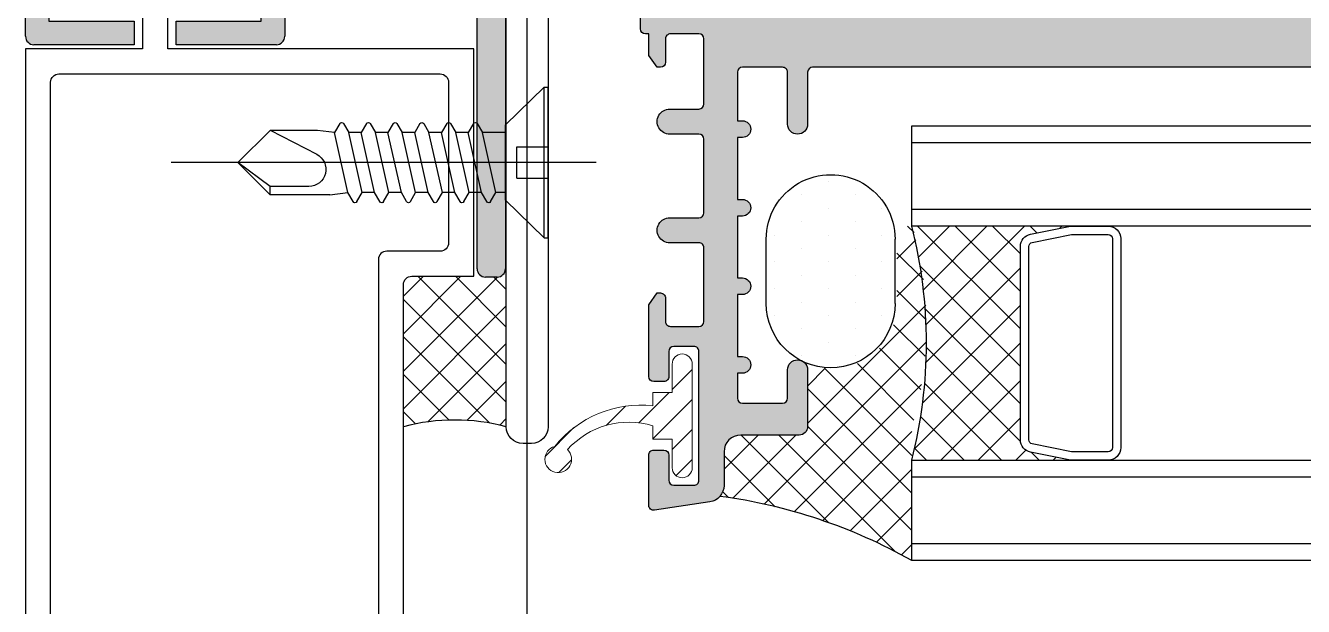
# Model space of a CAD drawing. Extents: x 93 to 3288, y 42 to 1146.
# Drawn here: x 795.1 to 871.6, y 511.9 to 546.7 of the extents above; entities that cross this region are included whole.
import ezdxf

# ---------------------------------------------------------------- set-up
doc = ezdxf.new("R2010")
doc.units = 0
doc.header["$LTSCALE"] = 200
doc.header["$MEASUREMENT"] = 0
for name, pattern in [('CEN-GAUN', [32.2, 30, -1, 0.2, -1]), ('CENTERX2', [4, 2.5, -0.5, 0.5, -0.5]), ('DASHED', [0.30000000000000004, 0.17, -0.13]), ('PHANTOM', [25, 20, -1, 1, -1, 1, -1])]:
    doc.linetypes.add(name, pattern=pattern)
doc.layers.get('0').update_dxf_attribs({"linetype": 'CONTINUOUS'})
for name, color, linetype in [('A-DIES', 3, 'CONTINUOUS'), ('A-HAT', 1, 'CONTINUOUS'), ('A-SEC', 2, 'CONTINUOUS'), ('CEN', 1, 'CEN-GAUN'), ('GASKET', 5, 'CONTINUOUS'), ('Glass', 4, 'CONTINUOUS'), ('hatch', 252, 'CONTINUOUS'), ('PA', 6, 'CONTINUOUS'), ('SEALANT', 1, 'CONTINUOUS'), ('감봉', 4, 'CONTINUOUS')]:
    doc.layers.add(name, color=color, linetype=linetype)

# ---------------------------------------------------------------- blocks, each defined once
blk = doc.blocks.new('JA-D-420')
at = {"layer": 'A-DIES'}
for points in [[(-44.1000000006843, -22.60000000007494), (-14.10000000226864, -22.60000000050741, -0.4142135623945388), (-13.6000000022832, -23.10000000053287), (-13.60000000258697, -26.80000000020664), (0, -26.80000000029349), (3.637978807091713e-12, -8.500000000247383), (1.999999997598934, -8.500000000246928), (1.999999997595296, -13.04999999908568, 0.9999999999999999), (3.500000000010914, -13.04999999908568), (3.500000000010914, -2.45000000148093, 0.9999999999999999), (1.999999997595296, -2.450000001481385), (1.999999997598934, -7.000000000246928), (3.637978807091713e-12, -7.000000000246928), (0, 0), (-44.59999999620959, 6.480149750132114e-10), (-44.60000000067703, -22.09999999997353, 0.4142135624282033)], [(-43.09999999998399, -1.800000000001091, -0.4142135623744826), (-42.7999999999829, -1.500000000000909), (-2, -1.500000000174168, -0.4142135623689328), (-1.5, -2.000000000174168), (-1.5, -24.80000000030668, -0.4142135623689328), (-1.999999999998181, -25.30000000031214), (-11.60000000000218, -25.30000000027167, -0.4142135623690992), (-12.10000000000218, -24.80000000027167), (-12.10000000000218, -21.60000000053697, 0.4142135623729618), (-12.59999999999854, -21.10000000054015), (-42.79999999999018, -21.10000000004675, -0.4142135623678228), (-43.09999999998399, -20.80000000004702)]]:
    blk.add_lwpolyline(points, format="xyb", close=True, dxfattribs=at)
blk = doc.blocks.new('JA-DM-21(JA-D-420)')
blk.add_blockref('JA-D-420', (9526.225311569133, 2493.032447396678))
blk = doc.blocks.new('DSES-010')
at = {"lineweight": 9, "ltscale": 0.3}
h = blk.add_hatch(dxfattribs=at)
h.set_pattern_fill('ANSI31', color=1, scale=0.4, angle=180, style=0)
h.set_pattern_definition([(225, (-4198451.495703019, 14336552.89082888), (0.898025612106915, -0.8980256121069159), [])])
h.paths.add_polyline_path([(-8.223346436396241, -1.826573464088142, 3.800926764176997), (-7.460045765154064, -2.019879103638232, -0.293945515931325), (-2.350000000558794, -0.5999999986961484), (-2.350000000558794, -1.399999999441206), (-1.200000000186265, -1.399999999441206), (-1.200000000186265, -3.100000000558794, 1), (0, -3.100000000558794), (0, 3.100000000558794, 1), (-1.200000001117587, 3.100000000558794), (-1.200000000186265, 1.399999999441206), (-2.350000000558794, 1.399999999441206), (-2.350000000558794, 0.6000000024214387, 0.2579667413594705)])
at = {"layer": 'GASKET', "lineweight": 9}
blk.add_lwpolyline([(-1.200000001117587, 3.100000000558794, -0.9999999999999999), (0, 3.100000000558794), (0, -3.100000000558794, -0.9999999999999999), (-1.200000000186265, -3.100000000558794), (-1.200000000186265, -1.399999999441206), (-2.350000000558794, -1.399999999441206), (-2.350000000558794, -0.5999999986961484, 0.2939455159313251), (-7.460045765154064, -2.019879103638232, -3.800926764177005), (-8.223346436396241, -1.826573464088142, -0.2579667413594706), (-2.350000000558794, 0.6000000024214387), (-2.350000000558794, 1.399999999441206), (-1.200000000186265, 1.399999999441206), (-1.200000000186265, 3.100000000558794)], format="xyb", dxfattribs=at)
blk = doc.blocks.new('JA-DM-19(JA-D-57)')
at = {"layer": 'A-DIES'}
blk.add_lwpolyline([(5.950000000013461, -0.999999999998181, -0.414213562373095), (4.950000000013461, -1.999999999998181), (2.999999999998181, -1.999999999998181, 0.414213562373095), (1.999999999998181, -2.999999999998181), (2, -7.999999999994543, 0.414213562373095), (3, -8.999999999994543), (7.249999994937752, -8.999999999996362, -0.414213562373095), (7.749999994937752, -9.499999999996362), (7.749999994937752, -10.49999999999454, -0.414213562373095), (7.249999994937752, -10.99999999999454), (3, -10.99999999999636, 0.414213562373095), (2, -11.99999999999636), (2, -16.99999999999454, 0.414213562373095), (3, -17.99999999999454), (4.950000000013461, -17.99999999999454, -0.414213562373095), (5.950000000013461, -18.99999999999454), (5.95000000001528, -30.25000000209548, 0.414213562373049), (6.250000000014552, -30.55000000209475), (7.249999994937752, -30.55000000209475, -0.414213562373095), (7.749999994937752, -31.05000000209475), (7.749999994937752, -31.55000000209293, -0.414213562373095), (7.249999994937752, -32.05000000209293), (4.45000000001528, -32.05000000209293, -0.414213562373095), (3.95000000001528, -31.55000000209293), (3.95000000001528, -20.49999999999272, 0.414213562373095), (3.45000000001528, -19.99999999999272), (0, -19.99999999999454), (-3.637978807091713e-12, -12.24999999999818, 0.414213562373095), (-1.000000000003638, -11.24999999999818), (-28.00000386005013, -11.24999999999636, -0.414213562373095), (-29.00000386005013, -10.24999999999636), (-29.00000386005013, -9.749999999998181, -0.414213562373095), (-28.00000386005013, -8.749999999998181), (-1.000000000001819, -8.749999999998181, 0.414213562373095), (-1.818989403545856e-12, -7.749999999998181), (0, 0), (3.45000000001528, 0, 0.414213562373095), (3.95000000001528, 0.5), (3.95000000001528, 11.55000000210021, -0.414213562373095), (4.45000000001528, 12.05000000210021), (7.249999994937752, 12.05000000210021, -0.414213562373095), (7.749999994937752, 11.55000000210021), (7.749999994937752, 11.05000000210202, -0.414213562373095), (7.249999994937752, 10.55000000210202), (6.250000000014552, 10.55000000210202, 0.414213562373049), (5.95000000001528, 10.25000000210275)], format="xyb", close=True, dxfattribs=at)
blk = doc.blocks.new('*X5')
at = {"color": 0}
for p, q in [((579.375, 836.25), (579.375, 836.25)), ((580.625, 836.25), (580.625, 836.25)), ((581.875, 836.25), (581.875, 836.25)), ((583.125, 836.25), (583.125, 836.25)), ((584.375, 836.25), (584.375, 836.25)), ((585.625, 836.25), (585.625, 836.25)), ((578.75, 835), (578.75, 835)), ((580, 835), (580, 835)), ((581.25, 835), (581.25, 835)), ((582.5, 835), (582.5, 835)), ((583.75, 835), (583.75, 835)), ((585, 835), (585, 835)), ((586.25, 835), (586.25, 835)), ((579.375, 833.75), (579.375, 833.75)), ((580.625, 833.75), (580.625, 833.75)), ((581.875, 833.75), (581.875, 833.75)), ((583.125, 833.75), (583.125, 833.75)), ((584.375, 833.75), (584.375, 833.75)), ((585.625, 833.75), (585.625, 833.75)), ((586.875, 833.75), (586.875, 833.75)), ((578.75, 832.5), (578.75, 832.5)), ((580, 832.5), (580, 832.5)), ((581.25, 832.5), (581.25, 832.5)), ((582.5, 832.5), (582.5, 832.5)), ((583.75, 832.5), (583.75, 832.5)), ((585, 832.5), (585, 832.5)), ((586.25, 832.5), (586.25, 832.5)), ((580.625, 831.25), (580.625, 831.25)), ((581.875, 831.25), (581.875, 831.25)), ((583.125, 831.25), (583.125, 831.25)), ((584.375, 831.25), (584.375, 831.25)), ((585.625, 831.25), (585.625, 831.25))]:
    blk.add_line(p, q, dxfattribs=at)
blk = doc.blocks.new('BACK')
at = {"layer": 'A-SEC'}
for p, q in [((-1764719.671082355, 72973.60500845249, -1.504637649790412), (-1764719.671082355, 72976.8550155004, -1.504637649790412)), ((-1764713.171068259, 72973.60500845249, -1.504637649790412), (-1764713.171068259, 72976.8550155004, -1.504637649790412))]:
    blk.add_line(p, q, dxfattribs=at)
for centre, radius, start, end in [((-1764716.421075307, 72976.8550155007, -1.504637649790412), 3.250007048249245, 359.9999999948692, 180.0000000051308), ((-1764716.421075307, 72973.60500845256, -1.504637649790412), 3.250007047783583, 180.0000000012827, 359.9999999987173)]:
    blk.add_arc(centre, radius, start, end, dxfattribs=at)
at = {"layer": 'A-SEC', "color": 1, "xscale": 1.083335682515705, "yscale": 1.083335682515705, "zscale": 1.083335682515705, "rotation": 90}
blk.add_blockref('*X5', (-1763813.066595098, 72343.98406679776, -1.504637649790412), dxfattribs=at)
blk = doc.blocks.new('DSP-3263')
at = {"layer": 'hatch'}
h = blk.add_hatch(color=252, dxfattribs=at)
edge = h.paths.add_edge_path()
edge.add_line((14.49999999999636, -3.399999999994179), (6, -3.399999999994179))
edge.add_arc((6, -0.3999999999941795), 3, 180, 270, ccw=False)
edge.add_line((3, -0.3999999999941792), (3, 3.30000000000291))
edge.add_line((3, 3.30000000000291), (2.69999999999709, 3.600000000005821))
edge.add_line((2.69999999999709, 3.600000000005821), (3, 3.899999999994179))
edge.add_line((3, 3.899999999994179), (3, 9.39999999999418))
edge.add_arc((2, 9.39999999999418), 1, 0, 90)
edge.add_line((2, 10.39999999999418), (1, 10.39999999999418))
edge.add_arc((1, 9.39999999999418), 1, 90, 180)
edge.add_line((0, 9.39999999999418), (0, -9.39999999999418))
edge.add_arc((1, -9.39999999999418), 1, 180, 270)
edge.add_line((1, -10.39999999999418), (3.399999999997817, -10.39999999999418))
edge.add_arc((3.400000000003274, -10.10000000000036), 0.2999999999938154, 269.9999999989578, 359.9999999989578)
edge.add_line((3.69999999999709, -10.10000000000582), (3.69999999999709, -9.69999999999709))
edge.add_arc((3.399999999995998, -9.69999999999527), 0.3000000000010914, 359.9999999996526, 449.9999999996527)
edge.add_line((3.399999999997817, -9.39999999999418), (2.5, -9.39999999999418))
edge.add_arc((2.499999999992724, -9.099999999998545), 0.2999999999956344, 180.0000000013896, 270.0000000013896, ccw=False)
edge.add_line((2.19999999999709, -9.10000000000582), (2.19999999999709, -7.19999999999709))
edge.add_arc((2.5, -7.19999999999709), 0.3000000000029104, 90, 180, ccw=False)
edge.add_line((2.5, -6.899999999994179), (12.69999999999709, -6.899999999994179))
edge.add_arc((12.69999999999527, -7.199999999995271), 0.3000000000010914, -3.474269760772586e-10, 89.99999999965257, ccw=False)
edge.add_line((12.99999999999636, -7.19999999999709), (12.99999999999636, -17.80000000000291))
edge.add_arc((12.69999999999529, -17.80000000000475), 0.3000000000010683, -89.999999999657, 3.5208813642384484e-10, ccw=False)
edge.add_line((12.69999999999709, -18.10000000000582), (6.899999999997817, -18.10000000000582))
edge.add_arc((6.899999999999689, -17.80000000000468), 0.3000000000011447, 179.9999999996628, 269.99999999964257, ccw=False)
edge.add_line((6.599999999998545, -17.80000000000291), (6.599999999994907, -15.19999999999709))
edge.add_arc((6.899999999997765, -15.19999999999704), 0.300000000002858, 89.99999999999, 180.0000000000102, ccw=False)
edge.add_line((6.899999999997817, -14.89999999999418), (9.099999999994907, -14.89999999999418))
edge.add_arc((9.100000000002183, -14.59999999999854), 0.2999999999956344, 269.9999999986104, 359.9999999986104)
edge.add_line((9.399999999997817, -14.60000000000582), (9.399999999997817, -13.39999999999418))
edge.add_arc((9.100000000002222, -13.40000000000142), 0.2999999999955953, 1.382141842397079e-09, 90.00000000139708)
edge.add_line((9.099999999994907, -13.10000000000582), (5.599999999994907, -13.10000000000582))
edge.add_arc((5.599999999994907, -14.10000000000582), 1, 90, 180)
edge.add_line((4.599999999994907, -14.10000000000582), (4.599999999994907, -20.30000000000291))
edge.add_arc((4.899999999997847, -20.30000000000288), 0.3000000000029397, 180.0000000000054, 269.9999999999944)
edge.add_line((4.899999999997817, -20.60000000000582), (12.70000000000073, -20.60000000000582))
edge.add_arc((12.699999999997, -20.90000000000518), 0.2999999999993577, -6.784830475226045e-10, 89.99999999928889, ccw=False)
edge.add_line((12.99999999999636, -20.90000000000873), (13, -21.89999999999418))
edge.add_arc((13.30000000000116, -21.89999999999593), 0.3000000000011589, 179.9999999996655, 269.9999999996397)
edge.add_line((13.29999999999927, -22.19999999999709), (21.5, -22.19999999999709))
edge.add_arc((21.49999999999896, -21.89999999999836), 0.2999999999987288, 270.0000000001995, 405.6355280345854)
edge.add_line((21.7097660524887, -21.68552808290406), (20.27835863281507, -20.28552808290988))
edge.add_arc((20.0685925803143, -20.5000000000019), 0.3000000000048096, 45.63552803277506, 89.9999999983892)
edge.add_line((20.06859258032273, -20.19999999999709), (18, -20.19999999999709))
edge.add_arc((18.00000000000007, -19.89999999999411), 0.3000000000029814, 180.0000000000136, 269.9999999999864, ccw=False)
edge.add_line((17.69999999999709, -19.89999999999418), (17.69999999999709, -18))
edge.add_arc((17.99999999999989, -17.99999999999989), 0.3000000000027967, 89.99999999997829, 180.0000000000217, ccw=False)
edge.add_line((18, -17.69999999999709), (21.40044152157861, -17.69999999999709))
edge.add_line((21.40044152157861, -17.69999999999709), (23, -19.30000000000291))
edge.add_line((23, -19.30000000000291), (60.5, -19.30000000000291))
edge.add_arc((60.49999999999632, -19.60000000000223), 0.2999999999993186, -6.859863788122311e-10, 89.99999999929707, ccw=False)
edge.add_line((60.79999999999563, -19.60000000000582), (60.79999999999563, -22.69999999999709))
edge.add_arc((61.39999999999782, -22.69999999999709), 0.6000000000021828, 180, 360)
edge.add_line((62, -22.69999999999709), (62, -19.60000000000582))
edge.add_arc((62.29999999999922, -19.60000000000213), 0.2999999999992156, 90.00000000068388, 180.0000000007057, ccw=False)
edge.add_line((62.29999999999563, -19.30000000000291), (64.69999999999709, -19.30000000000291))
edge.add_arc((64.69999999999699, -19.60000000000592), 0.3000000000030134, 1.972466634470038e-11, 89.99999999998101, ccw=False)
edge.add_line((65, -19.60000000000582), (65, -22.5))
edge.add_line((65, -22.5), (64.69999999999709, -22.5))
edge.add_arc((64.69999999999709, -23), 0.5, 90, 270)
edge.add_line((64.69999999999709, -23.5), (65, -23.5))
edge.add_line((65, -23.5), (65, -27.19999999999709))
edge.add_line((65, -27.19999999999709), (64.69999999999709, -27.19999999999709))
edge.add_arc((64.69999999999709, -27.69999999999709), 0.5, 90, 270)
edge.add_line((64.69999999999709, -28.19999999999709), (65, -28.19999999999709))
edge.add_line((65, -28.19999999999709), (65, -31.89999999999418))
edge.add_line((65, -31.89999999999418), (64.69999999999709, -31.89999999999418))
edge.add_arc((64.69999999999709, -32.39999999999418), 0.5, 90, 270)
edge.add_line((64.69999999999709, -32.89999999999418), (65, -32.89999999999418))
edge.add_line((65, -32.89999999999418), (65, -36.60000000000582))
edge.add_line((65, -36.60000000000582), (64.69999999999709, -36.60000000000582))
edge.add_arc((64.69999999999709, -37.10000000000582), 0.5, 90, 270)
edge.add_line((64.69999999999709, -37.60000000000582), (65, -37.60000000000582))
edge.add_line((65, -37.60000000000582), (65, -39.10000000000582))
edge.add_arc((64.70000000000432, -39.0999999999985), 0.2999999999956771, 269.99999999861853, 359.9999999986022, ccw=False)
edge.add_line((64.69999999999709, -39.39999999999418), (62.29999999999563, -39.39999999999418))
edge.add_arc((62.29999999999207, -39.1000000000021), 0.2999999999920746, 180.0000000007097, 270.00000000067985, ccw=False)
edge.add_line((62, -39.10000000000582), (62, -37.39999999999418))
edge.add_arc((61.39999999999782, -37.39999999999418), 0.6000000000021828, 0, 180)
edge.add_line((60.79999999999563, -37.39999999999418), (60.79999999999563, -40.80000000000291))
edge.add_arc((61.29999999999563, -40.80000000000291), 0.5, 180, 270)
edge.add_line((61.29999999999563, -41.30000000000291), (64.79999999999563, -41.30000000000291))
edge.add_arc((64.79999999999563, -42.30000000000291), 1, 0, 90, ccw=False)
edge.add_line((65.79999999999563, -42.30000000000291), (65.79999999999563, -44.31124164021458))
edge.add_arc((66.799999999996, -44.31124164021279), 1.000000000000369, 180.0000000001022, 261.4535102370753)
edge.add_line((66.65138815070168, -45.30013724554738), (69.95541644520563, -45.79666868154891))
edge.add_arc((69.99999999999201, -45.4999999999447), 0.3000000000036178, 261.4535102375454, 360.0000000005551)
edge.add_line((70.29999999999563, -45.49999999994179), (70.29999999999563, -42.5))
edge.add_arc((69.99999999999666, -42.49999999999606), 0.299999999998974, 359.9999999992482, 449.9999999993622)
edge.add_line((70, -42.19999999999709), (69.39999999999782, -42.19999999999709))
edge.add_arc((69.39999999999995, -42.4999999999985), 0.3000000000014111, 90.00000000040711, 180.0000000002863)
edge.add_line((69.09999999999854, -42.5), (69.09999999999854, -44))
edge.add_arc((68.79999999999559, -43.99999999999996), 0.300000000002953, 270.00000000000813, 359.99999999999187, ccw=False)
edge.add_line((68.79999999999563, -44.30000000000291), (67.59999999999854, -44.30000000000291))
edge.add_arc((67.59999999999843, -44.00000000000011), 0.3000000000027967, 179.9999999999783, 270.00000000002166, ccw=False)
edge.add_line((67.29999999999563, -44), (67.29999999999563, -36.30000000000291))
edge.add_arc((67.59999999999843, -36.3000000000028), 0.3000000000027967, 89.99999999997829, 180.0000000000217, ccw=False)
edge.add_line((67.59999999999854, -36), (68.79999999999563, -36))
edge.add_arc((68.79999999999555, -36.300000000003), 0.3000000000030028, 1.7678303265711293e-11, 89.99999999998369, ccw=False)
edge.add_line((69.09999999999854, -36.30000000000291), (69.09999999999854, -37.80000000000291))
edge.add_arc((69.40000000000131, -37.80000000000305), 0.3000000000027683, 179.9999999999742, 270.0000000000271)
edge.add_line((69.40000000000146, -38.10000000000582), (70, -38.10000000000582))
edge.add_arc((69.99999999999633, -37.80000000000651), 0.2999999999993079, 270.0000000007002, 360.000000000688)
edge.add_line((70.29999999999563, -37.80000000000291), (70.29999999999563, -33.49999999925785))
edge.add_line((70.29999999999563, -33.49999999925785), (69.79999999999927, -32.80000000000291))
edge.add_line((69.79999999999927, -32.80000000000291), (69.59999999999854, -32.80000000000291))
edge.add_arc((69.59999999999845, -33.10000000000572), 0.3000000000028109, 89.999999999981, 180.000000000019)
edge.add_line((69.29999999999563, -33.10000000000582), (69.29999999999563, -34.5))
edge.add_arc((68.99999999999646, -34.50000000000374), 0.2999999999991729, -89.99999999932419, 7.137828106351662e-10, ccw=False)
edge.add_line((69, -34.80000000000291), (67.29999999999563, -34.80000000000291))
edge.add_arc((67.29999999999927, -34.50000000000364), 0.2999999999992724, 179.9999999993052, 269.9999999993052, ccw=False)
edge.add_line((67, -34.5), (67, -30.10000000000582))
edge.add_arc((67.29999999999919, -30.1000000000021), 0.2999999999991871, 90.00000000067848, 180.0000000007097, ccw=False)
edge.add_line((67.29999999999563, -29.80000000000291), (69.04999999999563, -29.80000000000291))
edge.add_arc((69.04999999999745, -29.05000000000291), 0.75, 269.999999999861, 449.9999999998611)
edge.add_line((69.04999999999927, -28.30000000000291), (67.29999999999563, -28.30000000000291))
edge.add_arc((67.29999999999932, -28.00000000000359), 0.2999999999993186, 179.999999999314, 269.999999999297, ccw=False)
edge.add_line((67, -28), (67, -23.60000000000582))
edge.add_arc((67.29999999999923, -23.60000000000214), 0.2999999999992298, 90.00000000068673, 180.0000000007036, ccw=False)
edge.add_line((67.29999999999563, -23.30000000000291), (69.04999999999563, -23.30000000000291))
edge.add_arc((69.04999999999745, -22.55000000000291), 0.75, 269.999999999861, 449.9999999998611)
edge.add_line((69.04999999999927, -21.80000000000291), (67.29999999999563, -21.80000000000291))
edge.add_arc((67.29999999999932, -21.5000000000036), 0.299999999999315, 179.9999999993134, 269.999999999297, ccw=False)
edge.add_line((67, -21.5), (67, -17.60000000000582))
edge.add_arc((67.2999999999993, -17.60000000000222), 0.2999999999993008, 90.00000000070031, 180.000000000688, ccw=False)
edge.add_line((67.29999999999563, -17.30000000000291), (69, -17.30000000000291))
edge.add_arc((68.99999999999645, -17.6000000000021), 0.2999999999991907, -7.103722055035178e-10, 89.99999999932152, ccw=False)
edge.add_line((69.29999999999563, -17.60000000000582), (69.29999999999563, -19))
edge.add_arc((69.59999999999854, -19), 0.3000000000029104, 180, 270)
edge.add_line((69.59999999999854, -19.30000000000291), (69.79999999999927, -19.30000000000291))
edge.add_line((69.79999999999927, -19.30000000000291), (70.29999999999563, -18.60000000074797))
edge.add_line((70.29999999999563, -18.60000000074797), (70.29999999999563, -17.30000000000291))
edge.add_line((70.29999999999563, -17.30000000000291), (70.5, -17.30000000000291))
edge.add_arc((70.49999999999636, -17.00000000000364), 0.2999999999992724, 270.0000000006948, 360.0000000006948)
edge.add_line((70.79999999999563, -17), (70.79999999999563, -16.30000000000291))
edge.add_arc((70.29999999999563, -16.30000000000291), 0.5, 0, 90)
edge.add_line((70.29999999999563, -15.80000000000291), (23.9429659853231, -15.80000000000291))
edge.add_line((23.9429659853231, -15.80000000000291), (16.49999999999636, -10.55558681367256))
edge.add_line((16.49999999999636, -10.55558681367256), (16.49999999999636, -5.399999999994179))
edge.add_arc((14.49999999999636, -5.39999999999418), 2, 2.544443745170813e-14, 90)
at = {"layer": 'PA'}
blk.add_lwpolyline([(14.49999999999636, -3.399999999994179), (6, -3.399999999994179, -0.4142135623730951), (3, -0.3999999999941792), (3, 3.30000000000291), (2.69999999999709, 3.600000000005821), (3, 3.899999999994179), (3, 9.39999999999418, 0.4142135623730951), (2, 10.39999999999418), (1, 10.39999999999418, 0.4142135623730951), (0, 9.39999999999418), (0, -9.39999999999418, 0.4142135623730951), (1, -10.39999999999418), (3.399999999997817, -10.39999999999418, 0.4142135623730951), (3.69999999999709, -10.10000000000582), (3.69999999999709, -9.69999999999709, 0.4142135623730951), (3.399999999997817, -9.39999999999418), (2.5, -9.39999999999418, -0.4142135623730951), (2.19999999999709, -9.10000000000582), (2.19999999999709, -7.19999999999709, -0.4142135623730951), (2.5, -6.899999999994179), (12.69999999999709, -6.899999999994179, -0.4142135623730951), (12.99999999999636, -7.19999999999709), (12.99999999999636, -17.80000000000291, -0.4142135623731412), (12.69999999999709, -18.10000000000582), (6.899999999997817, -18.10000000000582, -0.4142135623729925), (6.599999999998545, -17.80000000000291), (6.599999999994907, -15.19999999999709, -0.4142135623731976), (6.899999999997817, -14.89999999999418), (9.099999999994907, -14.89999999999418, 0.4142135623730951), (9.399999999997817, -14.60000000000582), (9.399999999997817, -13.39999999999418, 0.4142135623731715), (9.099999999994907, -13.10000000000582), (5.599999999994907, -13.10000000000582, 0.4142135623730951), (4.599999999994907, -14.10000000000582), (4.599999999994907, -20.30000000000291, 0.4142135623730377), (4.899999999997817, -20.60000000000582), (12.70000000000073, -20.60000000000582, -0.4142135623729271), (12.99999999999636, -20.90000000000873), (13, -21.89999999999418, 0.4142135623729618), (13.29999999999927, -22.19999999999709), (21.5, -22.19999999999709, 0.6721971555505862), (21.7097660524887, -21.68552808290406), (20.27835863281507, -20.28552808290988, 0.196031217587786), (20.06859258032273, -20.19999999999709), (18, -20.19999999999709, -0.414213562372955), (17.69999999999709, -19.89999999999418), (17.69999999999709, -18, -0.4142135623733138), (18, -17.69999999999709), (21.40044152157861, -17.69999999999709), (23, -19.30000000000291), (60.5, -19.30000000000291, -0.4142135623730069), (60.79999999999563, -19.60000000000582), (60.79999999999563, -22.69999999999709, 1), (62, -22.69999999999709), (62, -19.60000000000582, -0.4142135623732062), (62.29999999999563, -19.30000000000291), (64.69999999999709, -19.30000000000291, -0.4142135623728906), (65, -19.60000000000582), (65, -22.5), (64.69999999999709, -22.5, 1), (64.69999999999709, -23.5), (65, -23.5), (65, -27.19999999999709), (64.69999999999709, -27.19999999999709, 1), (64.69999999999709, -28.19999999999709), (65, -28.19999999999709), (65, -31.89999999999418), (64.69999999999709, -31.89999999999418, 1), (64.69999999999709, -32.89999999999418), (65, -32.89999999999418), (65, -36.60000000000582), (64.69999999999709, -36.60000000000582, 1), (64.69999999999709, -37.60000000000582), (65, -37.60000000000582), (65, -39.10000000000582, -0.414213562373005), (64.69999999999709, -39.39999999999418), (62.29999999999563, -39.39999999999418, -0.4142135623729389), (62, -39.10000000000582), (62, -37.39999999999418, 1), (60.79999999999563, -37.39999999999418), (60.79999999999563, -40.80000000000291, 0.4142135623730951), (61.29999999999563, -41.30000000000291), (64.79999999999563, -41.30000000000291, -0.4142135623730951), (65.79999999999563, -42.30000000000291), (65.79999999999563, -44.31124164021458, 0.3711692535406443), (66.65138815070168, -45.30013724554738), (69.95541644520563, -45.79666868154891, 0.4586091358418788), (70.29999999999563, -45.49999999994179), (70.29999999999563, -42.5, 0.414213562373671), (70, -42.19999999999709), (69.39999999999782, -42.19999999999709, 0.4142135623724741), (69.09999999999854, -42.5), (69.09999999999854, -44, -0.414213562373005), (68.79999999999563, -44.30000000000291), (67.59999999999854, -44.30000000000291, -0.4142135623733171), (67.29999999999563, -44), (67.29999999999563, -36.30000000000291, -0.4142135623733172), (67.59999999999854, -36), (68.79999999999563, -36, -0.4142135623729182), (69.09999999999854, -36.30000000000291), (69.09999999999854, -37.80000000000291, 0.414213562373362), (69.40000000000146, -38.10000000000582), (70, -38.10000000000582, 0.4142135623730325), (70.29999999999563, -37.80000000000291), (70.29999999999563, -33.49999999925785), (69.79999999999927, -32.80000000000291), (69.59999999999854, -32.80000000000291, 0.4142135623732858), (69.29999999999563, -33.10000000000582), (69.29999999999563, -34.5, -0.4142135623732859), (69, -34.80000000000291), (67.29999999999563, -34.80000000000291, -0.4142135623730951), (67, -34.5), (67, -30.10000000000582, -0.4142135623732479), (67.29999999999563, -29.80000000000291), (69.04999999999563, -29.80000000000291, 1), (69.04999999999927, -28.30000000000291), (67.29999999999563, -28.30000000000291, -0.4142135623730031), (67, -28), (67, -23.60000000000582, -0.4142135623731871), (67.29999999999563, -23.30000000000291), (69.04999999999563, -23.30000000000291, 1), (69.04999999999927, -21.80000000000291), (67.29999999999563, -21.80000000000291, -0.4142135623730109), (67, -21.5), (67, -17.60000000000582, -0.4142135623730267), (67.29999999999563, -17.30000000000291), (69, -17.30000000000291, -0.4142135623732548), (69.29999999999563, -17.60000000000582), (69.29999999999563, -19, 0.414213562373096), (69.59999999999854, -19.30000000000291), (69.79999999999927, -19.30000000000291), (70.29999999999563, -18.60000000074797), (70.29999999999563, -17.30000000000291), (70.5, -17.30000000000291, 0.4142135623730951), (70.79999999999563, -17), (70.79999999999563, -16.30000000000291, 0.4142135623730951), (70.29999999999563, -15.80000000000291), (23.9429659853231, -15.80000000000291), (16.49999999999636, -10.55558681367256), (16.49999999999636, -5.399999999994179, 0.4142135623730948)], format="xyb", close=True, dxfattribs=at)
blk = doc.blocks.new('SC')
at = {"color": 9}
for p, q in [((16364.65723539724, -9698.823745298681), (16364.65723539724, -9689.82374529868)), ((16364.88223539724, -9689.82374529868), (16364.65723539724, -9689.82374529868)), ((16364.88223539724, -9698.823745298681), (16364.65723539724, -9698.823745298681))]:
    blk.add_line(p, q, dxfattribs=at)
at = {"color": 9, "linetype": 'Continuous'}
for p, q in [((16364.88223539724, -9698.823745298681), (16364.88223539724, -9689.82374529868)), ((16364.88223539724, -9689.82374529868), (16367.20723539724, -9692.073745298681)), ((16367.20723539724, -9696.573745298681), (16367.20723539724, -9692.073745298681)), ((16368.8937187245, -9691.988697203968), (16368.5790350603, -9692.533745298682)), ((16369.1187187245, -9691.988697203968), (16369.43340238871, -9692.533745298682)), ((16370.49371872451, -9691.988697203968), (16370.1790350603, -9692.533745298682)), ((16370.71871872451, -9691.988697203968), (16371.03340238871, -9692.533745298682)), ((16372.0937187245, -9691.988697203968), (16371.7790350603, -9692.533745298682)), ((16372.3187187245, -9691.988697203968), (16372.63340238871, -9692.533745298682)), ((16373.6937187245, -9691.988697203968), (16373.3790350603, -9692.533745298682)), ((16373.9187187245, -9691.988697203968), (16374.23340238871, -9692.533745298682)), ((16375.2937187245, -9691.988697203968), (16374.9790350603, -9692.533745298682)), ((16375.5187187245, -9691.988697203968), (16375.83340238871, -9692.533745298682)), ((16376.89371872451, -9691.988697203968), (16376.5790350603, -9692.533745298682)), ((16377.11871872451, -9691.988697203968), (16377.43340238871, -9692.533745298682)), ((16367.20723539724, -9692.533745298682), (16368.5790350603, -9692.533745298682)), ((16367.7790350603, -9696.11374529868), (16368.5790350603, -9692.533745298682)), ((16368.6334023887, -9696.11374529868), (16369.43340238871, -9692.533745298682)), ((16369.3790350603, -9696.11374529868), (16370.1790350603, -9692.533745298682)), ((16369.43340238871, -9692.533745298682), (16370.1790350603, -9692.533745298682)), ((16370.23340238871, -9696.11374529868), (16371.03340238871, -9692.533745298682)), ((16370.9790350603, -9696.11374529868), (16371.7790350603, -9692.533745298682)), ((16371.03340238871, -9692.533745298682), (16371.7790350603, -9692.533745298682)), ((16371.83340238871, -9696.11374529868), (16372.63340238871, -9692.533745298682)), ((16372.5790350603, -9696.11374529868), (16373.3790350603, -9692.533745298682)), ((16372.63340238871, -9692.533745298682), (16373.3790350603, -9692.533745298682)), ((16373.43340238871, -9696.11374529868), (16374.23340238871, -9692.533745298682)), ((16374.1790350603, -9696.11374529868), (16374.9790350603, -9692.533745298682)), ((16374.23340238871, -9692.533745298682), (16374.9790350603, -9692.533745298682)), ((16375.03340238871, -9696.11374529868), (16375.83340238871, -9692.533745298682)), ((16375.7790350603, -9696.11374529868), (16376.5790350603, -9692.533745298682)), ((16375.83340238871, -9692.533745298682), (16376.5790350603, -9692.533745298682)), ((16376.63340238871, -9696.11374529868), (16377.43340238871, -9692.533745298682)), ((16377.43340238871, -9692.533745298682), (16378.45475517625, -9692.396409925472)), ((16378.45475517625, -9692.396409925472), (16381.27990002403, -9692.396409925472)), ((16381.27512932898, -9692.388490050856), (16378.49659341595, -9693.826591632547)), ((16383.20723539724, -9694.323745298681), (16381.27990002403, -9692.396409925472)), ((16383.20723539724, -9694.323745298681), (16381.27990002403, -9696.251080671896)), ((16381.27990002403, -9695.751080671896), (16383.20723539724, -9694.323745298681)), ((16378.96511002079, -9695.751080671896), (16381.27990002403, -9695.751080671896)), ((16381.27990002403, -9696.251080671896), (16381.27990002403, -9695.751080671896)), ((16364.88223539724, -9698.823745298681), (16367.20723539724, -9696.573745298681)), ((16367.20723539724, -9696.11374529868), (16367.7790350603, -9696.11374529868)), ((16368.09371948774, -9696.658794715368), (16367.7790350603, -9696.11374529868)), ((16368.31871802264, -9696.658794609051), (16368.6334023887, -9696.11374529868)), ((16368.6334023887, -9696.11374529868), (16369.3790350603, -9696.11374529868)), ((16369.69371948774, -9696.658794715368), (16369.3790350603, -9696.11374529868)), ((16369.91871802265, -9696.658794609051), (16370.23340238871, -9696.11374529868)), ((16370.23340238871, -9696.11374529868), (16370.9790350603, -9696.11374529868)), ((16371.29371948774, -9696.658794715368), (16370.9790350603, -9696.11374529868)), ((16371.51871802265, -9696.658794609051), (16371.83340238871, -9696.11374529868)), ((16371.83340238871, -9696.11374529868), (16372.5790350603, -9696.11374529868)), ((16372.89371948774, -9696.658794715368), (16372.5790350603, -9696.11374529868)), ((16373.11871802265, -9696.658794609051), (16373.43340238871, -9696.11374529868)), ((16373.43340238871, -9696.11374529868), (16374.1790350603, -9696.11374529868)), ((16374.49371948774, -9696.658794715368), (16374.1790350603, -9696.11374529868)), ((16374.71871802264, -9696.658794609051), (16375.03340238871, -9696.11374529868)), ((16375.03340238871, -9696.11374529868), (16375.7790350603, -9696.11374529868)), ((16376.09371948775, -9696.658794715368), (16375.7790350603, -9696.11374529868)), ((16376.31871802264, -9696.658794609051), (16376.63340238871, -9696.11374529868)), ((16377.7187187245, -9696.251080671896), (16376.63340238871, -9696.11374529868)), ((16377.7187187245, -9696.251080671896), (16381.27990002403, -9696.251080671896))]:
    blk.add_line(p, q, dxfattribs=at)
at = {"color": 9, "linetype": 'DASHED'}
for p, q in [((16366.53223539724, -9693.386245298681), (16364.65723539724, -9693.386245298681)), ((16366.53223539724, -9695.26124529868), (16366.53223539724, -9693.386245298681)), ((16366.53223539724, -9695.26124529868), (16364.65723539724, -9695.26124529868))]:
    blk.add_line(p, q, dxfattribs=at)
at = {"color": 9, "linetype": 'Continuous'}
for centre, radius, start, end in [((16369.0062187245, -9692.053649109252), 0.1299038105676475, 29.99999999995822, 150.0000000000418), ((16370.6062187245, -9692.053649109252), 0.1299038105676475, 29.99999999995822, 150.0000000000418), ((16372.2062187245, -9692.053649109252), 0.1299038105676475, 29.99999999995822, 150.0000000000418), ((16373.8062187245, -9692.053649109252), 0.1299038105676475, 29.99999999995822, 150.0000000000418), ((16375.40621872451, -9692.053649109252), 0.1299038105676475, 29.99999999995822, 150.0000000000418), ((16377.0062187245, -9692.053649109252), 0.1299038105676475, 29.99999999995822, 150.0000000000418), ((16378.96511002079, -9694.731805999148), 1.01927467274725, 117.3649681106063, 270), ((16368.20621872451, -9696.593841488117), 0.1299038105676404, 209.9999999999582, 330.000000000042), ((16369.8062187245, -9696.593841488117), 0.1299038105676404, 209.9999999999582, 330.000000000042), ((16371.4062187245, -9696.593841488117), 0.1299038105676404, 209.9999999999582, 330.000000000042), ((16373.0062187245, -9696.593841488117), 0.1299038105676404, 209.9999999999582, 330.000000000042), ((16374.60621872451, -9696.593841488117), 0.1299038105676404, 209.9999999999582, 330.000000000042), ((16376.2062187245, -9696.593841488117), 0.1299038105676404, 209.9999999999582, 330.000000000042)]:
    blk.add_arc(centre, radius, start, end, dxfattribs=at)
at = {"layer": 'CEN'}
blk.add_line((16361.78699202464, -9694.323745298681), (16387.20723539725, -9694.323745298681), dxfattribs=at)
blk = doc.blocks.new('DSP-3267')
h = blk.add_hatch(color=252)
h.dxf.hatch_style = 1
h.paths.add_polyline_path([(3.599999999942156, 5.100000000000364), (3.599999999942156, -7.600000000000366), (1.399999999999636, -7.600000000000366), (1.399999999999636, -2.5), (0, -2.5), (-1.56319401867222e-13, -8.5, 0.4142135623730951), (0.5, -9.000000000000156), (3.599999999942156, -9), (3.599999999941701, -20.19999999999891, -0.4142135623730951), (3.299999999941065, -20.49999999999955), (-13.40000000005786, -20.49999999999989, 0.4142135623730866), (-13.90000000005796, -21), (-13.900000000058, -21.69999999999899, 0.414213562373016), (-13.4000000000579, -22.19999999999906), (3.499999999941645, -22.19999999999902, 0.414213562373124), (4.999999999941906, -20.69999999999891), (4.999999999941949, 6.000000000000002, 0.4142135623730939), (4.499999999941792, 6.500000000000156), (0.4999999999999805, 6.500000000000114, 0.4142135623730837), (-1.13686837721616e-13, 6), (0, 0), (1.399999999999636, 0), (1.399999999999636, 5.100000000000364)])
at = {"layer": 'PA', "ltscale": 0.8}
for p, q in [((0.5, 6.5), (4.499999999941792, 6.5)), ((0, 0), (0, 6)), ((4.999999999941792, 6), (4.999999999941792, -20.69999999999891)), ((1.399999999999636, 5.100000000000364), (1.399999999999636, 0)), ((3.599999999942156, 5.100000000000364), (1.399999999999636, 5.100000000000364)), ((3.599999999942156, -7.600000000000364), (3.599999999942156, 5.100000000000364)), ((1.399999999999636, 0), (0, 0)), ((0, -2.5), (1.399999999999636, -2.5)), ((0, -8.5), (0, -2.5)), ((1.399999999999636, -2.5), (1.399999999999636, -7.600000000000364)), ((1.399999999999636, -7.600000000000364), (3.599999999942156, -7.600000000000364)), ((3.599999999942156, -9), (0.5, -9)), ((3.599999999942156, -20.19999999999891), (3.599999999942156, -9)), ((-13.40000000005784, -20.5), (3.299999999941065, -20.5)), ((-13.90000000005784, -21.69999999999891), (-13.90000000005784, -21)), ((3.499999999941792, -22.20000000000073), (-13.40000000005784, -22.19999999999891))]:
    blk.add_line(p, q, dxfattribs=at)
for centre, radius, start, end in [((0.5, 6), 0.5000000000001137, 90, 180), ((4.499999999941792, 6), 0.5000000000001563, 2.605510395054913e-11, 90), ((0.5, -8.5), 0.5000000000001563, 180.0000000000261, 270), ((-13.40000000005784, -21), 0.5000000000001137, 90, 180), ((3.299999999941065, -20.19999999999891), 0.3000000000006366, 270, 0), ((3.499999999941792, -20.69999999999891), 1.500000000000114, 270, 0), ((-13.40000000005784, -21.69999999999891), 0.5000000000001563, 180.0000000000261, 270)]:
    blk.add_arc(centre, radius, start, end, dxfattribs=at)
blk = doc.blocks.new('*U79')
at = {"layer": 'A-HAT'}
h = blk.add_hatch(dxfattribs=at)
h.set_pattern_fill('ANSI37', color=252, scale=0.5, angle=-89.96539274502587, style=0)
h.set_pattern_definition([(315.0346072549742, (0, 0), (1.121853789235368, 1.123209831499995), []), (45.03460725497414, (0, 0), (-1.123209831499995, 1.121853789235368), [])])
h.paths.add_polyline_path([(20, 0, -0.1255625926668611), (6, -2.286171252308122e-10), (5.999999999999998, -9.5), (6.479417419988204, -7.102912899127658, -0.3575107650487465), (7.214852927287444, -6.5), (18.78514707271255, -6.5, -0.3575107650487467), (19.5205825800118, -7.102912899127658), (20, -9.500000000000004)])
at = {"layer": 'Glass', "color": 5, "linetype": 'PHANTOM', "ltscale": 2}
for p, q in [((1, -120.4608653946934), (1, 0)), ((5, 0), (5, -120.4608653946934)), ((21, -120.4608653946934), (21, 0)), ((25, 0), (25, -120.4608653946934))]:
    blk.add_line(p, q, dxfattribs=at)
at = {"layer": 'Glass'}
for points in [[(0, -120.4608653946925), (0, 0), (6, 0), (6, -120.4608653946925)], [(20, -120.4608653946925), (20, 0), (26, 0), (26, -120.4608653946925)]]:
    blk.add_lwpolyline(points, dxfattribs=at)
at = {"layer": 'SEALANT'}
blk.add_arc((12.99999999955199, 27.43507481368319), 28.31401296246552, 255.6864951443516, 284.3135048470012, dxfattribs=at)
at = {"layer": '감봉'}
for points in [[(6, -11.75), (6, -9.5), (6.479417419992387, -7.102912899106741, -0.3575107650276474), (7.21485292725265, -6.5), (18.78514707274735, -6.5, -0.3575107650276473), (19.52058258000761, -7.102912899106741), (20, -9.5), (20, -11.75, -0.414213562373095), (19.25, -12.5), (6.75, -12.5, -0.414213562373095)], [(6.5, -11.75), (6.5, -9.549509758129716), (6.969707758165896, -7.200970966368914, -0.3575107650276421), (7.21485292725265, -7), (18.78514707274735, -7, -0.3575107650278094), (19.0302922418341, -7.200970966368914), (19.5, -9.549509758129716), (19.5, -11.75, -0.4142135623730951), (19.25, -12), (6.75, -12, -0.4142135623730951)]]:
    blk.add_lwpolyline(points, format="xyb", close=True, dxfattribs=at)

msp = doc.modelspace()

# ---------------------------------------------------------------- hatches: boundary and pattern name
h = msp.add_hatch()
h.set_pattern_fill('ANSI37', color=252, scale=0.5, angle=0.03460725497413644, style=0)
h.set_pattern_definition([(45.03460725497414, (-17509.82565420893, -1525.939457361117), (-1.123209831499995, 1.121853789235368), []), (135.0346072549742, (-17509.82565420893, -1525.939457361117), (-1.121853789235368, -1.123209831499994), [])])
h.paths.add_polyline_path([(823.88519341444, 531.6751683093971), (823.5531383562006, 531.6751683093971, -0.1132370084402985), (823.3351934143898, 531.6251683119954), (822.635193414389, 531.6251683119954, -0.1132370084402985), (822.4172484725782, 531.6751683093971), (821.9351934143119, 531.6751683093971), (818.2351934146423, 531.6751683096991, 0.414213562392915), (817.7351934146131, 531.1751683097209), (817.7351934144895, 522.6719947869205, -0.1299414487641469), (823.88519341444, 522.6719961147501)])
at = {"layer": 'A-HAT'}
h = msp.add_hatch(dxfattribs=at)
h.set_pattern_fill('ANSI37', color=252, scale=0.5, angle=-1.272221872585407e-14)
h.set_pattern_definition([(44.99999999999999, (-7509.825649187225, -1535.942627034143), (-1.122532015133644, 1.122532015133644), []), (135, (-7509.825649187225, -1535.942627034143), (-1.122532015133644, -1.122532015133644), [])])
edge = h.paths.add_edge_path()
edge.add_line((841.9101969236322, 522.6710499319161), (841.9101969236322, 526.0710499319248))
edge.add_arc((841.3101969236282, 526.0710499319248), 0.6000000000040018, 1.302755197518767e-10, 56.31923460426153)
edge.add_arc((843.3987146530212, 529.99666472034), 3.850000000092755, 242.8677178633608, 360.0000000000203)
edge.add_line((847.2487146531143, 529.99666472034), (847.2487146531143, 533.8466647204477))
edge.add_arc((843.3987146530212, 533.8466647204477), 3.850000000093132, 6.767559467511391e-12, 12.36410008287585)
edge.add_line((847.1594201928542, 534.6710395401642), (848.1632991322144, 534.6719767152645))
edge.add_arc((827.5211983086551, 528.7029426576046), 21.48780337753312, -16.307069387791728, 16.12817475389687, ccw=False)
edge.add_line((848.1445614278578, 522.6694869608218), (848.1351945300116, 514.6704374971923))
edge.add_arc((832.4146247809363, 486.7413915893085), 32.0494605034192, 60.62591491058135, 82.37356613488795)
edge.add_arc((835.9101969236303, 519.159808291708), 1.000000000001753, 319.2732448814045, 359.999999999974)
edge.add_line((836.9101969236322, 519.159808291708), (836.9101969236322, 521.1710499319161))
edge.add_arc((837.9101969236322, 521.1710499319161), 1, 90, 180, ccw=False)
edge.add_line((837.9101969236322, 522.1710499319161), (841.4101969236322, 522.1710499319161))
edge.add_arc((841.4101969236322, 522.6710499319161), 0.5, 270, 360)

# ---------------------------------------------------------------- linework, layer by layer
at = {"layer": 'CEN', "color": 1, "linetype": 'CENTERX2', "ltscale": 10}
msp.add_line((825.1351984397147, 479.6719986473108, -1.58623138670637e-09), (825.1351984397147, 670.6719986473108, -1.58623138670637e-09), dxfattribs=at)
at = {"layer": 'SEALANT'}
for centre, radius, start, end in [((820.810195925998, 511.0395281746169, -1.58623138670637e-09), 12.03203723116401, 75.19276139179375, 104.8072386064875), ((832.4092431740842, 486.7292582162445, -1.58623138670637e-09), 32.06267443574456, 60.62816746686944, 82.37336471004866)]:
    msp.add_arc(centre, radius, start, end, dxfattribs=at)

# ---------------------------------------------------------------- block references
at = {"xscale": -1}
for name, p in [('DSP-3263', (902.7066807064798, 563.471998646939, -1.58623138670637e-09)), ('SC', (17191.04243383454, 10232.79574394344, -1.58623138670637e-09))]:
    msp.add_blockref(name, p, dxfattribs=at)
for name, p, rotation in [('JA-DM-19(JA-D-57)', (815.1351984378521, 550.6719986468815, -1.58623138670637e-09), 90), ('DSP-3267', (801.6351984378011, 545.5219986448283, -1.58623138670637e-09), 90.00000000000001), ('JA-DM-21(JA-D-420)', (3288.167645834193, -8980.953312924372, -1.58623138670637e-09), 89.99999999999999), ('*U79', (848.1351960025254, 514.6704374971923, -1.58623138670637e-09), 90)]:
    msp.add_blockref(name, p, dxfattribs=dict(rotation=rotation))
at = {"color": 1, "xscale": -1.184612815707456, "yscale": 1.184612815707456, "zscale": 1.184612815707456}
msp.add_blockref('BACK', (-2089662.403296766, -85915.42008795124, -1.58623138670637e-09), dxfattribs=at)
msp.add_blockref('DSES-010', (835.0066807051767, 523.3219986465665, -1.58623138670637e-09))

doc.saveas('drawing.dxf')
